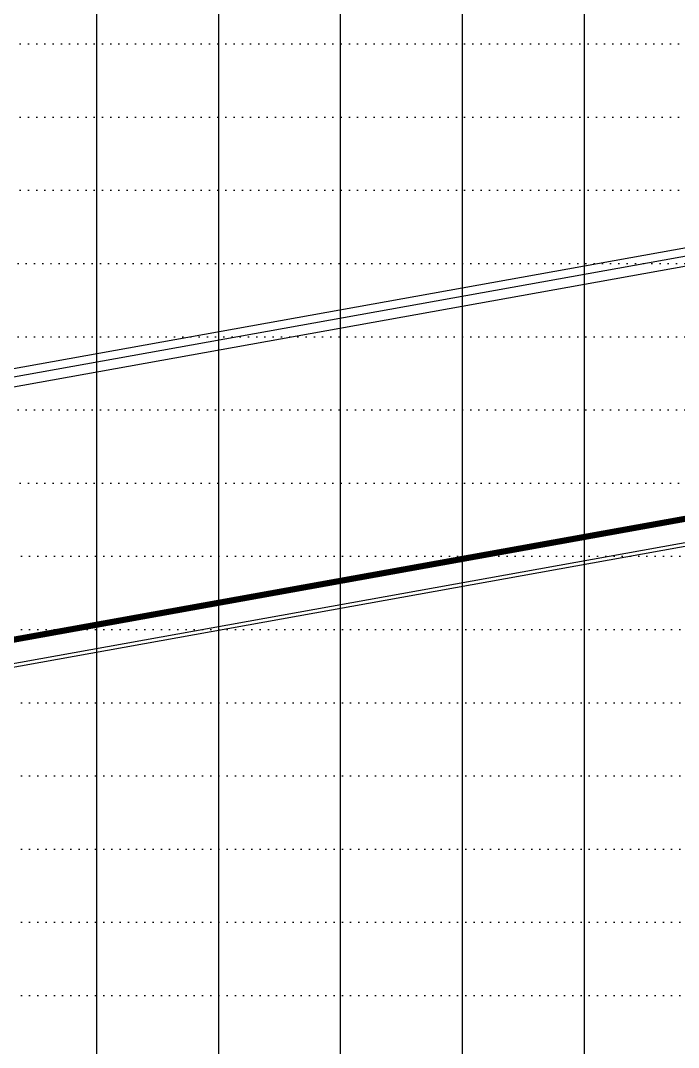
# Model space of a CAD drawing. Header units: millimetres. Extents: x -1499 to 6658, y -12483 to -6008.
# Drawn here: x 2383.7 to 2491.6, y -10981.6 to -10813.2 of the extents above; entities that cross this region are included whole.
import ezdxf

# ---------------------------------------------------------------- set-up
doc = ezdxf.new("R2010")
doc.units = ezdxf.units.MM
doc.linetypes.add('A-DOTLN01H', pattern=[0.125, 0, -0.125])
for name, color, linetype in [('CR-GRID', 56, 'A-DOTLN01H'), ('CS-CONC-MAJR', 4, 'Continuous'), ('CS-EXCV', 3, 'A-DIGLN01'), ('수직그리드', 1, 'Continuous'), ('종단계획선', 7, 'Continuous')]:
    doc.layers.add(name, color=color, linetype=linetype)
doc.linetypes.add('A-DIGLN01', pattern='A,0.9,-0.2,[19,kscals.shx,S=0.1,R=180,X=0,Y=0],0.9', length=2)

msp = doc.modelspace()

# ---------------------------------------------------------------- linework, layer by layer
at = {"layer": 'CR-GRID', "linetype": 'A-DOTLN01H', "ltscale": 10}
for p, q in [((696.16, -10817.06), (6196.16, -10817.06)), ((696.16, -10829.06), (6196.16, -10829.06)), ((696.16, -10841.06), (6196.16, -10841.06)), ((2236.16, -10865.06), (6196.16, -10865.06)), ((2236.16, -10877.06), (6196.16, -10877.06)), ((696.16, -10889.06), (6196.16, -10889.06)), ((1436.16, -10901.06), (6196.16, -10901.06)), ((1436.16, -10925.06), (6196.16, -10925.06)), ((1436.16, -10937.06), (6636.16, -10937.06)), ((1436.16, -10949.06), (6636.16, -10949.06)), ((1436.16, -10961.06), (6636.16, -10961.06))]:
    msp.add_line(p, q, dxfattribs=at)
at = {"layer": 'CR-GRID', "color": 6, "linetype": 'A-DOTLN01H', "ltscale": 10}
for p, q in [((2236.16, -10853.06), (6196.16, -10853.06)), ((1436.16, -10913.06), (6196.16, -10913.06)), ((1436.16, -10973.06), (6636.16, -10973.06))]:
    msp.add_line(p, q, dxfattribs=at)
at = {"layer": 'CS-CONC-MAJR'}
for points in [[(3151.15, -10767.67, 0.044471), (2763.56, -10803.16), (2327.16, -10881.66)], [(3151.16, -10769.27, 0.044472), (2763.85, -10804.74), (2327.16, -10883.29)], [(2327.16, -10928.57), (2763.85, -10850.02, -0.043359), (3151.16, -10814.55, -4.981195)]]:
    msp.add_lwpolyline(points, format="xyb", dxfattribs=at)
at = {"layer": 'CS-EXCV', "ltscale": 5}
for points in [[(3151.16, -10766.27, 0.044472), (2763.85, -10801.74), (2327.16, -10880.29)], [(2327.16, -10929.17), (2763.85, -10850.62, -0.043359), (3151.16, -10815.15, -4.981195)]]:
    msp.add_lwpolyline(points, format="xyb", dxfattribs=at)
at = {"layer": '수직그리드'}
for p, q in [((2476.16, -10612.87), (2476.16, -11873.06)), ((2456.16, -10637.95), (2456.16, -11873.06)), ((2436.16, -10661.9), (2436.16, -11873.06)), ((2416.16, -10670.07), (2416.16, -11873.06)), ((2396.16, -10679.44), (2396.16, -11873.06))]:
    msp.add_line(p, q, dxfattribs=at)
at = {"layer": '종단계획선', "const_width": 1, "flags": 128}
msp.add_lwpolyline([(1246.16, -11119.15), (2761.16, -10846.63)], dxfattribs=at)

doc.saveas('drawing.dxf')
